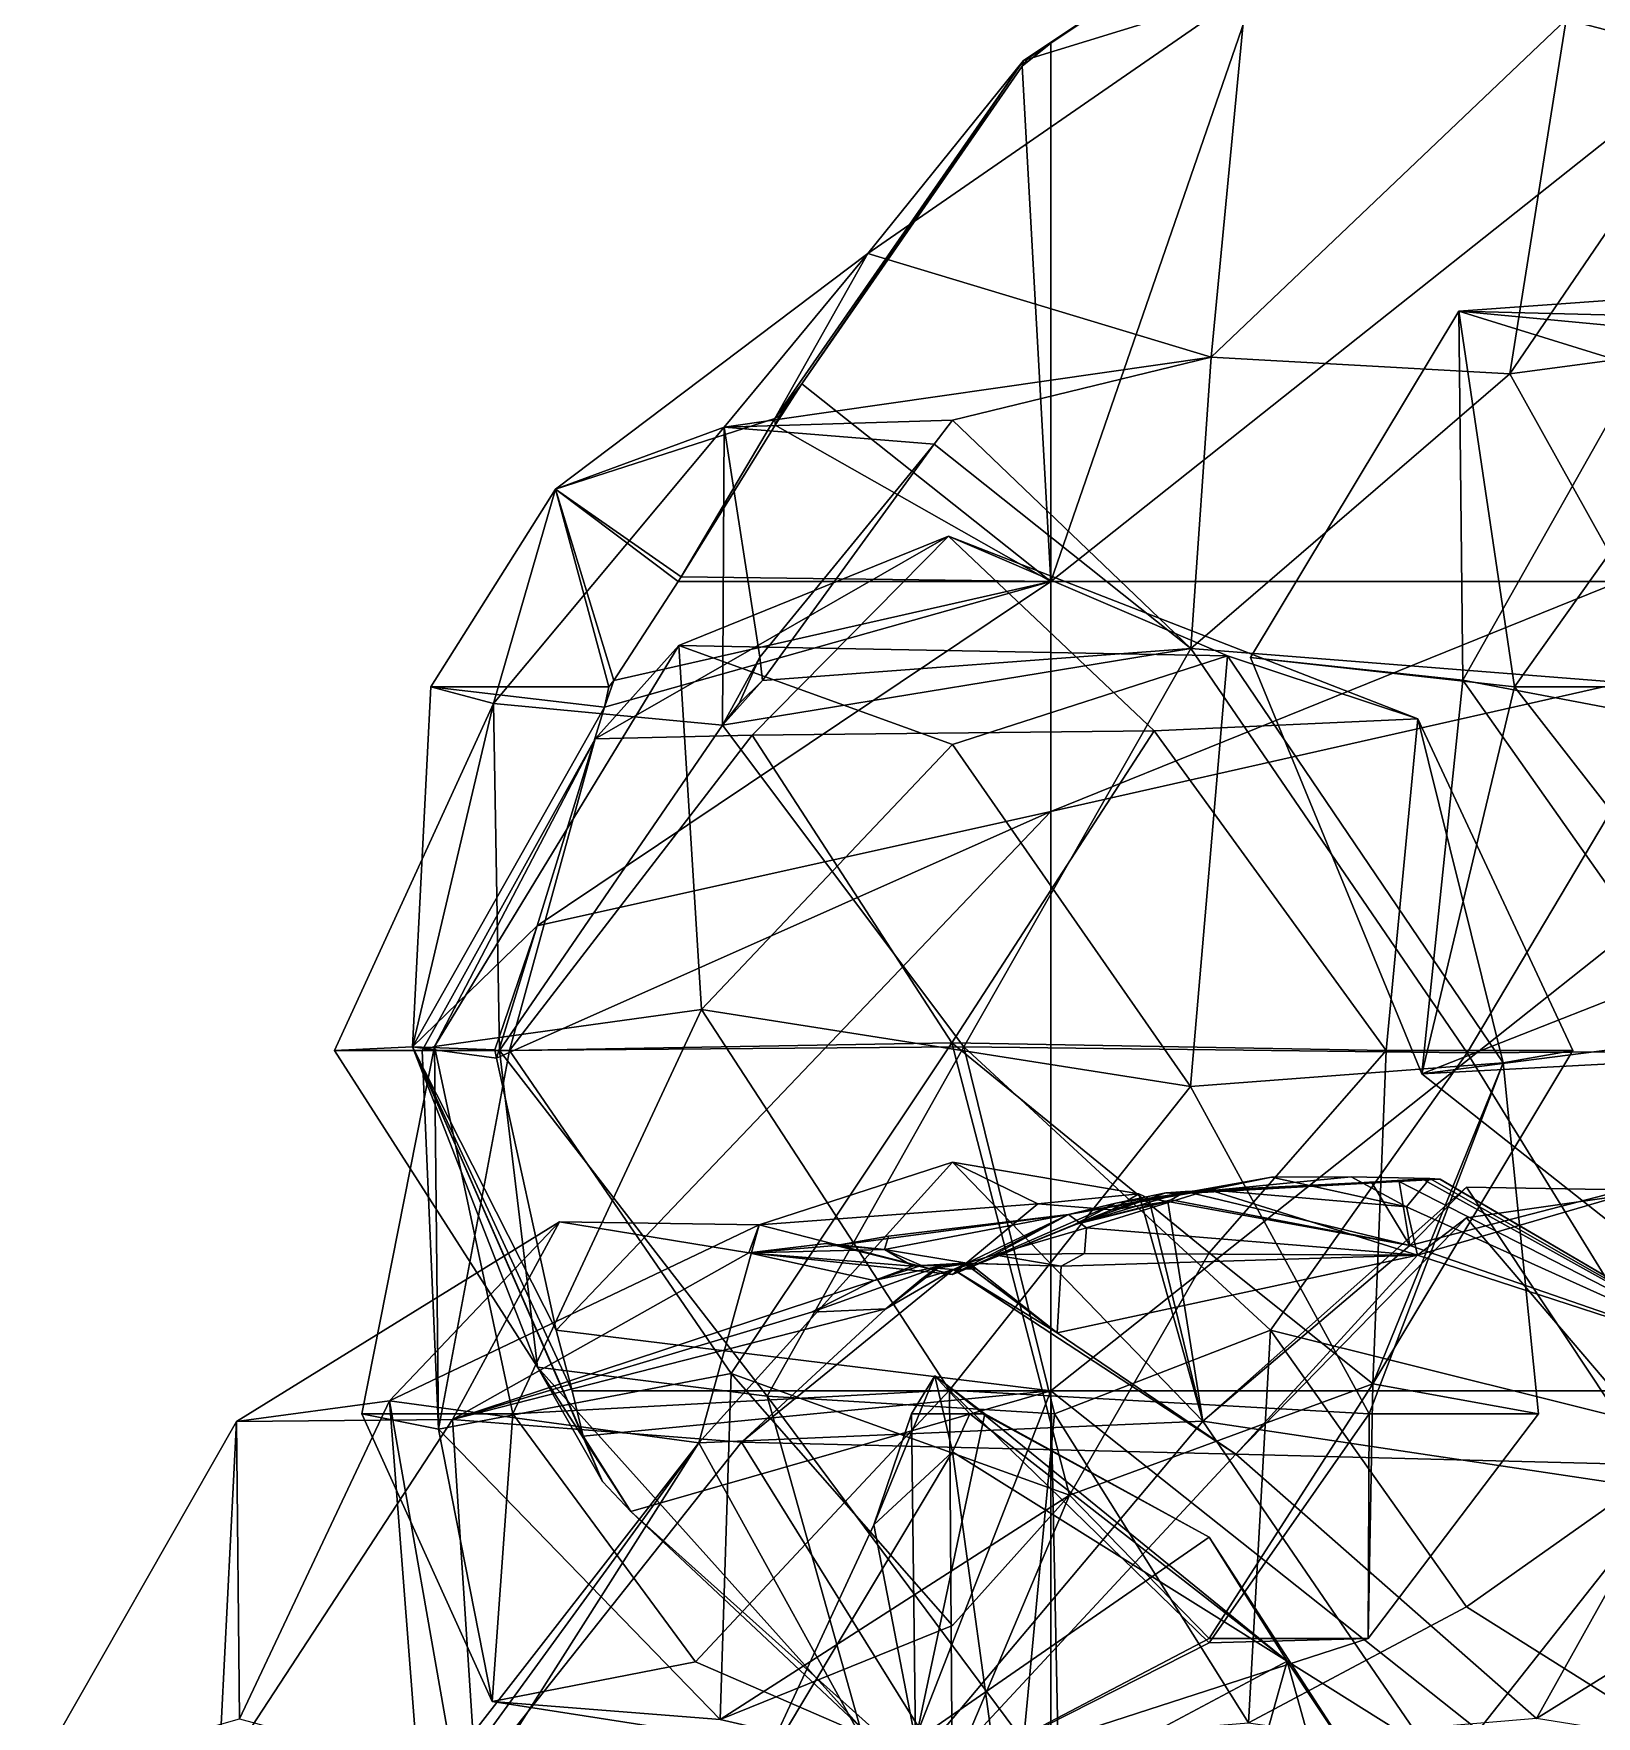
# Model space of a CAD drawing. Extents: x 290083 to 295691, y 4553739 to 4561622.
# Drawn here: x 293970.1 to 294046.7, y 4559373.2 to 4559455.7 of the extents above; entities that cross this region are included whole.
import ezdxf

# ---------------------------------------------------------------- set-up
doc = ezdxf.new("R2010")
doc.units = 0
doc.layers.add('Au_ppm_Pref_-_0_3', color=7, linetype='CONTINUOUS')

msp = doc.modelspace()

# ---------------------------------------------------------------- linework, layer by layer
at = {"layer": 'Au_ppm_Pref_-_0_3'}
for points in [[(294052.974, 4559454.348, 1914.106), (294064.145, 4559465.224, 1917.169), (294045.27, 4559456.361, 1918.948)], [(294020, 4559455.205, 1930.437), (294018.666, 4559454.343, 1930.281), (294031.947, 4559463.205, 1930.281)], [(294029.582, 4559457.712, 1924.691), (294031.947, 4559463.205, 1930.281), (294018.666, 4559454.343, 1930.281)], [(294020, 4559455.205, 1930.437), (294031.947, 4559463.205, 1930.281), (294031.854, 4559463.119, 1930.415)], [(294031.854, 4559463.119, 1930.415), (294020, 4559428.816, 1928.492), (294020, 4559455.205, 1930.437)], [(294031.854, 4559463.119, 1930.415), (294059.378, 4559460.07, 1928.786), (294020, 4559428.816, 1928.492)], [(294047.904, 4559428.816, 1926.968), (294020, 4559428.816, 1928.492), (294059.378, 4559460.07, 1928.786)], [(294018.666, 4559454.343, 1930.281), (294011.03, 4559444.897, 1924.333), (294029.582, 4559457.712, 1924.691)], [(294029.582, 4559457.712, 1924.691), (294011.03, 4559444.897, 1924.333), (294027.862, 4559439.808, 1918.493)], [(294045.27, 4559456.361, 1918.948), (294029.582, 4559457.712, 1924.691), (294027.862, 4559439.808, 1918.493)], [(294045.27, 4559456.361, 1918.948), (294027.862, 4559439.808, 1918.493), (294042.505, 4559438.989, 1912.971)], [(294052.974, 4559454.348, 1914.106), (294045.27, 4559456.361, 1918.948), (294042.505, 4559438.989, 1912.971)], [(294020, 4559455.205, 1930.437), (294018.603, 4559454.066, 1930.416), (294018.891, 4559454.466, 1930.432)], [(294020, 4559428.816, 1928.492), (294018.603, 4559454.066, 1930.416), (294020, 4559455.205, 1930.437)], [(294018.891, 4559454.466, 1930.432), (294018.666, 4559454.343, 1930.281), (294020, 4559455.205, 1930.437)], [(294007.799, 4559438.5, 1929.757), (294006.481, 4559436.805, 1929.524), (294018.666, 4559454.343, 1930.281)], [(294006.481, 4559436.805, 1929.524), (294011.03, 4559444.897, 1924.333), (294018.666, 4559454.343, 1930.281)], [(294007.799, 4559438.5, 1929.757), (294018.666, 4559454.343, 1930.281), (294018.603, 4559454.066, 1930.416)], [(294018.666, 4559454.343, 1930.281), (294018.891, 4559454.466, 1930.432), (294018.603, 4559454.066, 1930.416)], [(294052.974, 4559454.348, 1914.106), (294042.505, 4559438.989, 1912.971), (294064.048, 4559441.86, 1911.788)], [(294020, 4559428.816, 1928.492), (294007.799, 4559438.5, 1929.757), (294018.603, 4559454.066, 1930.416)], [(293995.725, 4559433.331, 1924.341), (294011.03, 4559444.897, 1924.333), (294006.481, 4559436.805, 1929.524)], [(294003.987, 4559436.374, 1919.432), (294011.03, 4559444.897, 1924.333), (293995.725, 4559433.331, 1924.341)], [(294027.862, 4559439.808, 1918.493), (294011.03, 4559444.897, 1924.333), (294003.987, 4559436.374, 1919.432)], [(294049.892, 4559441.13, 1848.692), (294063.939, 4559443.771, 1853.069), (294040.013, 4559442.068, 1853.205)], [(294063.939, 4559443.771, 1853.069), (294063.985, 4559441.46, 1853.818), (294040.013, 4559442.068, 1853.205)], [(294040.013, 4559442.068, 1853.205), (294042.738, 4559423.642, 1857.894), (294029.795, 4559425.083, 1853.069)], [(294040.013, 4559442.068, 1853.205), (294029.795, 4559425.083, 1853.069), (294040.207, 4559423.974, 1847.29)], [(294049.892, 4559441.13, 1848.692), (294040.013, 4559442.068, 1853.205), (294040.207, 4559423.974, 1847.29)], [(294063.985, 4559441.46, 1853.818), (294052.974, 4559438.051, 1857.873), (294040.013, 4559442.068, 1853.205)], [(294052.974, 4559438.051, 1857.873), (294042.738, 4559423.642, 1857.894), (294040.013, 4559442.068, 1853.205)], [(294049.892, 4559441.13, 1848.692), (294040.207, 4559423.974, 1847.29), (294064.2, 4559419.413, 1849.187)], [(294051.062, 4559423.619, 1909.658), (294064.048, 4559441.86, 1911.788), (294042.505, 4559438.989, 1912.971)], [(294027.862, 4559439.808, 1918.493), (294003.987, 4559436.374, 1919.432), (294015.176, 4559436.728, 1914.04)], [(294027.862, 4559439.808, 1918.493), (294015.176, 4559436.728, 1914.04), (294026.874, 4559425.528, 1911.585)], [(294026.874, 4559425.528, 1911.585), (294042.505, 4559438.989, 1912.971), (294027.862, 4559439.808, 1918.493)], [(294042.505, 4559438.989, 1912.971), (294026.874, 4559425.528, 1911.585), (294051.062, 4559423.619, 1909.658)], [(294006.682, 4559436.92, 1929.666), (294006.481, 4559436.805, 1929.524), (294007.799, 4559438.5, 1929.757)], [(294006.497, 4559436.478, 1929.636), (294006.682, 4559436.92, 1929.666), (294007.799, 4559438.5, 1929.757)], [(294006.497, 4559436.478, 1929.636), (294007.799, 4559438.5, 1929.757), (294020, 4559428.816, 1928.492)], [(294061.8, 4559423.642, 1857.23), (294042.738, 4559423.642, 1857.894), (294052.974, 4559438.051, 1857.873)], [(294003.916, 4559421.763, 1913.72), (294003.987, 4559436.374, 1919.432), (293992.682, 4559422.825, 1918.855)], [(294003.987, 4559436.374, 1919.432), (293995.725, 4559433.331, 1924.341), (293992.682, 4559422.825, 1918.855)], [(293995.725, 4559433.331, 1924.341), (294006.481, 4559436.805, 1929.524), (294001.877, 4559429.036, 1929.187)], [(294006.481, 4559436.805, 1929.524), (294006.497, 4559436.478, 1929.636), (294001.877, 4559429.036, 1929.187)], [(294001.877, 4559429.036, 1929.187), (294006.497, 4559436.478, 1929.636), (294020, 4559428.816, 1928.492)], [(294003.987, 4559436.374, 1919.432), (294003.916, 4559421.763, 1913.72), (294005.742, 4559425.097, 1914.129)], [(294003.987, 4559436.374, 1919.432), (294014.286, 4559435.545, 1914.014), (294015.176, 4559436.728, 1914.04)], [(294003.987, 4559436.374, 1919.432), (294005.742, 4559425.097, 1914.129), (294014.286, 4559435.545, 1914.014)], [(294006.497, 4559436.478, 1929.636), (294006.481, 4559436.805, 1929.524), (294006.682, 4559436.92, 1929.666)], [(294014.286, 4559435.545, 1914.014), (294026.874, 4559425.528, 1911.585), (294015.176, 4559436.728, 1914.04)], [(294005.742, 4559425.097, 1914.129), (294005.87, 4559423.954, 1913.733), (294014.286, 4559435.545, 1914.014)], [(294014.286, 4559435.545, 1914.014), (294005.87, 4559423.954, 1913.733), (294026.874, 4559425.528, 1911.585)], [(293989.616, 4559423.642, 1924.341), (293995.725, 4559433.331, 1924.341), (293998.336, 4559423.642, 1928.778)], [(293992.682, 4559422.825, 1918.855), (293995.725, 4559433.331, 1924.341), (293989.616, 4559423.642, 1924.341)], [(293998.583, 4559423.961, 1928.801), (293995.725, 4559433.331, 1924.341), (294001.74, 4559428.816, 1929.173)], [(293995.725, 4559433.331, 1924.341), (294001.877, 4559429.036, 1929.187), (294001.74, 4559428.816, 1929.173)], [(293998.336, 4559423.642, 1928.778), (293995.725, 4559433.331, 1924.341), (293998.583, 4559423.961, 1928.801)], [(293997.673, 4559421.1, 1882.766), (294001.769, 4559425.675, 1876.708), (294014.985, 4559431.041, 1882.71)], [(293997.673, 4559421.1, 1882.766), (294014.985, 4559431.041, 1882.71), (294005.364, 4559421.285, 1886.606)], [(294001.769, 4559425.675, 1876.708), (294028.66, 4559425.165, 1876.019), (294014.985, 4559431.041, 1882.71)], [(294025.074, 4559421.487, 1886.714), (294005.364, 4559421.285, 1886.606), (294014.985, 4559431.041, 1882.71)], [(294014.985, 4559431.041, 1882.71), (294028.66, 4559425.165, 1876.019), (294037.992, 4559422.087, 1881.968)], [(294014.985, 4559431.041, 1882.71), (294037.992, 4559422.087, 1881.968), (294025.074, 4559421.487, 1886.714)], [(293998.118, 4559422.646, 1928.685), (294020, 4559428.816, 1928.492), (293994.823, 4559411.925, 1927.725)], [(293994.823, 4559411.925, 1927.725), (294020, 4559428.816, 1928.492), (294020, 4559417.542, 1926.968)], [(293998.583, 4559423.961, 1928.801), (294020, 4559428.816, 1928.492), (293998.118, 4559422.646, 1928.685)], [(293998.583, 4559423.961, 1928.801), (294001.74, 4559428.816, 1929.173), (294020, 4559428.816, 1928.492)], [(294001.74, 4559428.816, 1929.173), (294001.877, 4559429.036, 1929.187), (294020, 4559428.816, 1928.492)], [(294020, 4559417.542, 1926.968), (294020, 4559428.816, 1928.492), (294047.904, 4559428.816, 1926.968)], [(294020, 4559417.542, 1926.968), (294047.904, 4559428.816, 1926.968), (294070, 4559428.816, 1925.762)], [(294070, 4559428.816, 1925.762), (294070, 4559389.131, 1919.985), (294020, 4559389.131, 1923.13)], [(294020, 4559389.131, 1923.13), (294020, 4559417.542, 1926.968), (294070, 4559428.816, 1925.762)], [(294002.881, 4559407.833, 1872.167), (294001.769, 4559425.675, 1876.708), (293989.781, 4559406.014, 1876.58)], [(293997.673, 4559421.1, 1882.766), (293989.781, 4559406.014, 1876.58), (294001.769, 4559425.675, 1876.708)], [(294002.881, 4559407.833, 1872.167), (294015.176, 4559420.816, 1871.829), (294001.769, 4559425.675, 1876.708)], [(294015.176, 4559420.816, 1871.829), (294028.66, 4559425.165, 1876.019), (294001.769, 4559425.675, 1876.708)], [(294003.916, 4559421.763, 1913.72), (294026.874, 4559425.528, 1911.585), (294005.87, 4559423.954, 1913.733)], [(294015.747, 4559405.994, 1912.525), (294026.874, 4559425.528, 1911.585), (294003.916, 4559421.763, 1913.72)], [(294015.747, 4559405.994, 1912.525), (294040.418, 4559405.702, 1909.927), (294026.874, 4559425.528, 1911.585)], [(294051.062, 4559423.619, 1909.658), (294026.874, 4559425.528, 1911.585), (294040.418, 4559405.702, 1909.927)], [(294005.742, 4559425.097, 1914.129), (294003.916, 4559421.763, 1913.72), (294004.72, 4559422.831, 1913.743)], [(294004.72, 4559422.831, 1913.743), (294005.87, 4559423.954, 1913.733), (294005.742, 4559425.097, 1914.129)], [(294015.176, 4559420.816, 1871.829), (294026.855, 4559404.062, 1871.908), (294028.66, 4559425.165, 1876.019)], [(294026.855, 4559404.062, 1871.908), (294042.179, 4559405.224, 1876.59), (294028.66, 4559425.165, 1876.019)], [(294028.66, 4559425.165, 1876.019), (294042.179, 4559405.224, 1876.59), (294037.992, 4559422.087, 1881.968)], [(294029.795, 4559425.083, 1853.069), (294042.738, 4559423.642, 1857.894), (294038.185, 4559404.673, 1853.615)], [(294029.795, 4559425.083, 1853.069), (294038.185, 4559404.673, 1853.615), (294040.207, 4559423.974, 1847.29)], [(293998.336, 4559423.642, 1928.778), (293998.583, 4559423.961, 1928.801), (293998.118, 4559422.646, 1928.685)], [(294004.72, 4559422.831, 1913.743), (294003.916, 4559421.763, 1913.72), (294005.87, 4559423.954, 1913.733)], [(294038.185, 4559404.673, 1853.615), (294052.509, 4559406.515, 1848.763), (294040.207, 4559423.974, 1847.29)], [(294052.509, 4559406.515, 1848.763), (294064.2, 4559419.413, 1849.187), (294040.207, 4559423.974, 1847.29)], [(293998.118, 4559422.646, 1928.685), (293988.717, 4559406.002, 1924.212), (293989.616, 4559423.642, 1924.341)], [(293992.682, 4559422.825, 1918.855), (293989.616, 4559423.642, 1924.341), (293988.717, 4559406.002, 1924.212)], [(293998.118, 4559422.646, 1928.685), (293989.616, 4559423.642, 1924.341), (293998.336, 4559423.642, 1928.778)], [(294042.738, 4559423.642, 1857.894), (294052.974, 4559410.487, 1857.454), (294038.185, 4559404.673, 1853.615)], [(294051.062, 4559423.619, 1909.658), (294040.418, 4559405.702, 1909.927), (294058.233, 4559405.824, 1909.003)], [(294061.8, 4559423.642, 1857.23), (294052.974, 4559410.487, 1857.454), (294042.738, 4559423.642, 1857.894)], [(293984.881, 4559405.824, 1918.402), (293992.682, 4559422.825, 1918.855), (293988.717, 4559406.002, 1924.212)], [(293992.682, 4559422.825, 1918.855), (293984.881, 4559405.824, 1918.402), (293992.968, 4559405.824, 1913.872)], [(293994.823, 4559411.925, 1927.725), (293988.717, 4559406.002, 1924.212), (293998.118, 4559422.646, 1928.685)], [(294003.916, 4559421.763, 1913.72), (293992.682, 4559422.825, 1918.855), (293992.968, 4559405.824, 1913.872)], [(294015.747, 4559405.994, 1912.525), (294003.916, 4559421.763, 1913.72), (293992.968, 4559405.824, 1913.872)], [(294015.152, 4559406.2, 1887.624), (294005.364, 4559421.285, 1886.606), (294025.074, 4559421.487, 1886.714)], [(294015.152, 4559406.2, 1887.624), (294025.074, 4559421.487, 1886.714), (294036.437, 4559405.824, 1886.849)], [(294037.992, 4559422.087, 1881.968), (294036.437, 4559405.824, 1886.849), (294025.074, 4559421.487, 1886.714)], [(294037.992, 4559422.087, 1881.968), (294045.593, 4559405.824, 1882.766), (294036.437, 4559405.824, 1886.849)], [(294037.992, 4559422.087, 1881.968), (294042.179, 4559405.224, 1876.59), (294045.593, 4559405.824, 1882.766)], [(293989.184, 4559405.824, 1882.766), (293997.673, 4559421.1, 1882.766), (293993.463, 4559405.824, 1887.062)], [(293997.673, 4559421.1, 1882.766), (293989.184, 4559405.824, 1882.766), (293989.781, 4559406.014, 1876.58)], [(293997.673, 4559421.1, 1882.766), (294005.364, 4559421.285, 1886.606), (293993.463, 4559405.824, 1887.062)], [(294015.152, 4559406.2, 1887.624), (293993.463, 4559405.824, 1887.062), (294005.364, 4559421.285, 1886.606)], [(294002.881, 4559407.833, 1872.167), (294026.855, 4559404.062, 1871.908), (294015.176, 4559420.816, 1871.829)], [(293992.834, 4559405.442, 1926.968), (293994.823, 4559411.925, 1927.725), (294020, 4559417.542, 1926.968)], [(293995.757, 4559392.109, 1924.991), (293992.834, 4559405.442, 1926.968), (294020, 4559417.542, 1926.968)], [(294020, 4559389.131, 1923.13), (293995.757, 4559392.109, 1924.991), (294020, 4559417.542, 1926.968)], [(293992.742, 4559405.861, 1927.03), (293988.717, 4559406.002, 1924.212), (293994.823, 4559411.925, 1927.725)], [(293992.834, 4559405.442, 1926.968), (293992.742, 4559405.861, 1927.03), (293994.823, 4559411.925, 1927.725)], [(294052.974, 4559410.487, 1857.454), (294059.71, 4559405.824, 1855.833), (294038.185, 4559404.673, 1853.615)], [(294002.881, 4559407.833, 1872.167), (293989.781, 4559406.014, 1876.58), (293993.627, 4559388.006, 1872.608)], [(294002.881, 4559407.833, 1872.167), (293993.627, 4559388.006, 1872.608), (294015.031, 4559389.171, 1872.375)], [(294002.881, 4559407.833, 1872.167), (294015.031, 4559389.171, 1872.375), (294026.855, 4559404.062, 1871.908)], [(294052.323, 4559393.522, 1853.069), (294052.509, 4559406.515, 1848.763), (294038.185, 4559404.673, 1853.615)], [(293994.838, 4559390.3, 1918.402), (293984.881, 4559405.824, 1918.402), (293988.717, 4559406.002, 1924.212)], [(293984.881, 4559405.824, 1918.402), (293994.838, 4559390.3, 1918.402), (293992.968, 4559405.824, 1913.872)], [(293986.229, 4559388.006, 1876.827), (293989.781, 4559406.014, 1876.58), (293989.988, 4559387.261, 1882.922)], [(293986.229, 4559388.006, 1876.827), (293993.627, 4559388.006, 1872.608), (293989.781, 4559406.014, 1876.58)], [(293997.084, 4559386.923, 1924.357), (293998.019, 4559384.695, 1924.047), (293988.717, 4559406.002, 1924.212)], [(293994.838, 4559390.3, 1918.402), (293988.717, 4559406.002, 1924.212), (293998.019, 4559384.695, 1924.047)], [(293996.537, 4559389.131, 1924.64), (293997.084, 4559386.923, 1924.357), (293988.717, 4559406.002, 1924.212)], [(293988.717, 4559406.002, 1924.212), (293995.757, 4559392.109, 1924.991), (293996.537, 4559389.131, 1924.64)], [(293988.717, 4559406.002, 1924.212), (293992.834, 4559405.442, 1926.968), (293995.757, 4559392.109, 1924.991)], [(293988.717, 4559406.002, 1924.212), (293992.742, 4559405.861, 1927.03), (293992.834, 4559405.442, 1926.968)], [(293989.184, 4559405.824, 1882.766), (293989.988, 4559387.261, 1882.922), (293989.781, 4559406.014, 1876.58)], [(293989.184, 4559405.824, 1882.766), (293993.463, 4559405.824, 1887.062), (293989.988, 4559387.261, 1882.922)], [(293993.463, 4559405.824, 1887.062), (294004.341, 4559389.994, 1887.211), (293989.988, 4559387.261, 1882.922)], [(294015.747, 4559405.994, 1912.525), (293992.968, 4559405.824, 1913.872), (294006.103, 4559388.885, 1913.048)], [(293994.838, 4559390.3, 1918.402), (294006.103, 4559388.885, 1913.048), (293992.968, 4559405.824, 1913.872)], [(294004.341, 4559389.994, 1887.211), (293993.463, 4559405.824, 1887.062), (294015.152, 4559406.2, 1887.624)], [(294020.925, 4559384.018, 1884.147), (294004.341, 4559389.994, 1887.211), (294015.152, 4559406.2, 1887.624)], [(294015.747, 4559405.994, 1912.525), (294006.103, 4559388.885, 1913.048), (294020.178, 4559388.006, 1908.881)], [(294027.775, 4559395.904, 1886.073), (294020.925, 4559384.018, 1884.147), (294015.152, 4559406.2, 1887.624)], [(294027.775, 4559395.904, 1886.073), (294015.152, 4559406.2, 1887.624), (294036.437, 4559405.824, 1886.849)], [(294015.747, 4559405.994, 1912.525), (294020.178, 4559388.006, 1908.881), (294030.767, 4559392.107, 1909.685)], [(294015.747, 4559405.994, 1912.525), (294030.767, 4559392.107, 1909.685), (294040.418, 4559405.702, 1909.927)], [(294027.775, 4559395.904, 1886.073), (294036.437, 4559405.824, 1886.849), (294035.792, 4559389.485, 1882.382)], [(294030.767, 4559392.107, 1909.685), (294052.074, 4559386.809, 1910.793), (294040.418, 4559405.702, 1909.927)], [(294045.593, 4559405.824, 1882.766), (294042.179, 4559405.224, 1876.59), (294035.792, 4559389.485, 1882.382)], [(294035.792, 4559389.485, 1882.382), (294036.437, 4559405.824, 1886.849), (294045.593, 4559405.824, 1882.766)], [(294038.185, 4559404.673, 1853.615), (294059.71, 4559405.824, 1855.833), (294052.323, 4559393.522, 1853.069)], [(294040.418, 4559405.702, 1909.927), (294052.074, 4559386.809, 1910.793), (294058.233, 4559405.824, 1909.003)], [(294026.855, 4559404.062, 1871.908), (294035.609, 4559388.006, 1873.134), (294042.179, 4559405.224, 1876.59)], [(294035.609, 4559388.006, 1873.134), (294043.91, 4559388.006, 1876.827), (294042.179, 4559405.224, 1876.59)], [(294043.91, 4559388.006, 1876.827), (294035.792, 4559389.485, 1882.382), (294042.179, 4559405.224, 1876.59)], [(294015.031, 4559389.171, 1872.375), (294035.609, 4559388.006, 1873.134), (294026.855, 4559404.062, 1871.908)], [(294005.713, 4559397.271, 1777.231), (294002.751, 4559386.587, 1770.488), (294015.176, 4559400.349, 1771.744)], [(294015.176, 4559400.349, 1771.744), (294002.751, 4559386.587, 1770.488), (294027.464, 4559387.644, 1769.686)], [(294019.368, 4559398.313, 1776.926), (294005.713, 4559397.271, 1777.231), (294015.176, 4559400.349, 1771.744)], [(294024.316, 4559398.801, 1776.568), (294019.368, 4559398.313, 1776.926), (294015.176, 4559400.349, 1771.744)], [(294027.464, 4559387.644, 1769.686), (294024.316, 4559398.801, 1776.568), (294015.176, 4559400.349, 1771.744)], [(294020.868, 4559397.774, 1781.797), (294026.25, 4559398.803, 1781.797), (294030.83, 4559399.611, 1784.226)], [(294020.868, 4559397.774, 1781.797), (294030.83, 4559399.611, 1784.226), (294027.775, 4559398.993, 1785.46)], [(294025.646, 4559398.84, 1778.092), (294026.6, 4559398.906, 1777.422), (294035.718, 4559399.359, 1780.029)], [(294026.242, 4559398.802, 1781.794), (294025.646, 4559398.84, 1778.092), (294035.718, 4559399.359, 1780.029)], [(294026.25, 4559398.803, 1781.797), (294026.242, 4559398.802, 1781.794), (294039.073, 4559399.511, 1781.786)], [(294026.242, 4559398.802, 1781.794), (294038.299, 4559399.478, 1781.255), (294039.073, 4559399.511, 1781.786)], [(294038.299, 4559399.478, 1781.255), (294026.242, 4559398.802, 1781.794), (294035.718, 4559399.359, 1780.029)], [(294034.734, 4559399.632, 1783.369), (294030.83, 4559399.611, 1784.226), (294026.25, 4559398.803, 1781.797)], [(294034.734, 4559399.632, 1783.369), (294026.25, 4559398.803, 1781.797), (294038.577, 4559399.548, 1782.069)], [(294038.577, 4559399.548, 1782.069), (294026.25, 4559398.803, 1781.797), (294039.073, 4559399.511, 1781.786)], [(294037.599, 4559396.264, 1777.303), (294035.718, 4559399.359, 1780.029), (294026.6, 4559398.906, 1777.422)], [(294040.375, 4559399.13, 1772.15), (294037.599, 4559396.264, 1777.303), (294027.464, 4559387.644, 1769.686)], [(294050.259, 4559384.236, 1772.455), (294040.375, 4559399.13, 1772.15), (294027.464, 4559387.644, 1769.686)], [(294030.83, 4559399.611, 1784.226), (294037.446, 4559398.166, 1784.159), (294027.775, 4559398.993, 1785.46)], [(294030.83, 4559399.611, 1784.226), (294034.734, 4559399.632, 1783.369), (294037.446, 4559398.166, 1784.159)], [(294037.446, 4559398.166, 1784.159), (294034.734, 4559399.632, 1783.369), (294038.577, 4559399.548, 1782.069)], [(294035.718, 4559399.359, 1780.029), (294037.079, 4559399.405, 1780.395), (294038.299, 4559399.478, 1781.255)], [(294037.599, 4559396.264, 1777.303), (294037.079, 4559399.405, 1780.395), (294035.718, 4559399.359, 1780.029)], [(294037.079, 4559399.405, 1780.395), (294054.764, 4559390.332, 1781.804), (294038.299, 4559399.478, 1781.255)], [(294037.599, 4559396.264, 1777.303), (294054.764, 4559390.332, 1781.804), (294037.079, 4559399.405, 1780.395)], [(294054.764, 4559390.332, 1781.804), (294037.446, 4559398.166, 1784.159), (294038.577, 4559399.548, 1782.069)], [(294048.145, 4559398.995, 1775.858), (294037.599, 4559396.264, 1777.303), (294040.375, 4559399.13, 1772.15)], [(294038.299, 4559399.478, 1781.255), (294054.764, 4559390.332, 1781.804), (294039.073, 4559399.511, 1781.786)], [(294039.087, 4559399.514, 1781.798), (294054.764, 4559390.332, 1781.804), (294038.577, 4559399.548, 1782.069)], [(294039.087, 4559399.514, 1781.798), (294038.577, 4559399.548, 1782.069), (294039.073, 4559399.511, 1781.786)], [(294039.073, 4559399.511, 1781.786), (294054.764, 4559390.332, 1781.804), (294039.087, 4559399.514, 1781.798)], [(294048.145, 4559398.995, 1775.858), (294040.375, 4559399.13, 1772.15), (294050.259, 4559384.236, 1772.455)], [(294015.176, 4559394.834, 1778.134), (294005.713, 4559397.271, 1777.231), (294019.368, 4559398.313, 1776.926)], [(294023.191, 4559398.341, 1778.822), (294015.176, 4559394.834, 1778.134), (294021.138, 4559397.28, 1777.501)], [(294020.868, 4559397.774, 1781.797), (294015.176, 4559394.834, 1778.134), (294023.191, 4559398.341, 1778.822)], [(294022.991, 4559398.005, 1777.051), (294015.176, 4559394.834, 1778.134), (294019.368, 4559398.313, 1776.926)], [(294019.368, 4559398.313, 1776.926), (294024.316, 4559398.801, 1776.568), (294022.991, 4559398.005, 1777.051)], [(294020.868, 4559397.774, 1781.797), (294027.775, 4559398.993, 1785.46), (294021.761, 4559397.121, 1786.653)], [(294020.868, 4559397.774, 1781.797), (294026.242, 4559398.802, 1781.794), (294026.25, 4559398.803, 1781.797)], [(294020.868, 4559397.774, 1781.797), (294023.191, 4559398.341, 1778.822), (294026.242, 4559398.802, 1781.794)], [(294021.138, 4559397.28, 1777.501), (294025.907, 4559398.506, 1776.85), (294026.6, 4559398.906, 1777.422)], [(294025.646, 4559398.84, 1778.092), (294021.138, 4559397.28, 1777.501), (294026.6, 4559398.906, 1777.422)], [(294021.138, 4559397.28, 1777.501), (294025.646, 4559398.84, 1778.092), (294023.191, 4559398.341, 1778.822)], [(294021.138, 4559397.28, 1777.501), (294025.734, 4559398.426, 1776.766), (294025.907, 4559398.506, 1776.85)], [(294022.991, 4559398.005, 1777.051), (294025.734, 4559398.426, 1776.766), (294021.138, 4559397.28, 1777.501)], [(294037.985, 4559395.785, 1786.27), (294021.761, 4559397.121, 1786.653), (294027.775, 4559398.993, 1785.46)], [(294024.316, 4559398.801, 1776.568), (294024.805, 4559398.561, 1776.7), (294022.991, 4559398.005, 1777.051)], [(294022.991, 4559398.005, 1777.051), (294024.805, 4559398.561, 1776.7), (294025.734, 4559398.426, 1776.766)], [(294025.646, 4559398.84, 1778.092), (294026.242, 4559398.802, 1781.794), (294023.191, 4559398.341, 1778.822)], [(294027.464, 4559387.644, 1769.686), (294024.805, 4559398.561, 1776.7), (294024.316, 4559398.801, 1776.568)], [(294025.734, 4559398.426, 1776.766), (294024.805, 4559398.561, 1776.7), (294027.464, 4559387.644, 1769.686)], [(294025.907, 4559398.506, 1776.85), (294025.734, 4559398.426, 1776.766), (294037.599, 4559396.264, 1777.303)], [(294025.734, 4559398.426, 1776.766), (294027.464, 4559387.644, 1769.686), (294037.599, 4559396.264, 1777.303)], [(294026.6, 4559398.906, 1777.422), (294025.907, 4559398.506, 1776.85), (294037.599, 4559396.264, 1777.303)], [(294027.775, 4559398.993, 1785.46), (294037.446, 4559398.166, 1784.159), (294037.985, 4559395.785, 1786.27)], [(294048.145, 4559398.995, 1775.858), (294054.764, 4559390.332, 1781.804), (294037.599, 4559396.264, 1777.303)], [(294037.985, 4559395.785, 1786.27), (294047.939, 4559398.703, 1787.737), (294040.375, 4559397.625, 1790.943)], [(294047.939, 4559398.703, 1787.737), (294037.985, 4559395.785, 1786.27), (294054.764, 4559390.332, 1781.804)], [(294050.751, 4559385.48, 1791.786), (294040.375, 4559397.625, 1790.943), (294047.939, 4559398.703, 1787.737)], [(293990.666, 4559387.727, 1787.604), (293980.089, 4559387.629, 1780.979), (293995.916, 4559397.426, 1781.797)], [(293987.586, 4559388.643, 1774.933), (293995.916, 4559397.426, 1781.797), (293980.089, 4559387.629, 1780.979)], [(294005.713, 4559397.271, 1777.231), (293995.916, 4559397.426, 1781.797), (293987.586, 4559388.643, 1774.933)], [(294005.207, 4559395.9, 1783.189), (293990.666, 4559387.727, 1787.604), (293995.916, 4559397.426, 1781.797)], [(294005.207, 4559395.9, 1783.189), (293995.916, 4559397.426, 1781.797), (294005.713, 4559397.271, 1777.231)], [(294012.054, 4559396.72, 1782.581), (294009.465, 4559396.268, 1782.549), (294020.868, 4559397.774, 1781.797)], [(294009.465, 4559396.268, 1782.549), (294015.176, 4559394.834, 1778.134), (294020.868, 4559397.774, 1781.797)], [(294020.868, 4559397.774, 1781.797), (294011.854, 4559396.066, 1784.366), (294012.054, 4559396.72, 1782.581)], [(294020.868, 4559397.774, 1781.797), (294015.884, 4559395.399, 1787.236), (294011.854, 4559396.066, 1784.366)], [(294021.138, 4559397.28, 1777.501), (294015.176, 4559394.834, 1778.134), (294022.991, 4559398.005, 1777.051)], [(294015.884, 4559395.399, 1787.236), (294020.868, 4559397.774, 1781.797), (294017.232, 4559395.806, 1787.039)], [(294017.232, 4559395.806, 1787.039), (294020.868, 4559397.774, 1781.797), (294021.761, 4559397.121, 1786.653)], [(294029.082, 4559386.039, 1792.985), (294040.375, 4559397.625, 1790.943), (294050.751, 4559385.48, 1791.786)], [(294029.082, 4559386.039, 1792.985), (294037.985, 4559395.785, 1786.27), (294040.375, 4559397.625, 1790.943)], [(294054.764, 4559390.332, 1781.804), (294037.985, 4559395.785, 1786.27), (294037.446, 4559398.166, 1784.159)], [(294002.751, 4559386.587, 1770.488), (294005.713, 4559397.271, 1777.231), (293987.586, 4559388.643, 1774.933)], [(294005.713, 4559397.271, 1777.231), (294015.176, 4559394.834, 1778.134), (294005.207, 4559395.9, 1783.189)], [(294012.054, 4559396.72, 1782.581), (294011.854, 4559396.066, 1784.366), (294009.465, 4559396.268, 1782.549)], [(294021.653, 4559395.867, 1787.216), (294017.232, 4559395.806, 1787.039), (294021.761, 4559397.121, 1786.653)], [(294037.985, 4559395.785, 1786.27), (294021.653, 4559395.867, 1787.216), (294021.761, 4559397.121, 1786.653)], [(294011.345, 4559394.549, 1787.137), (293990.666, 4559387.727, 1787.604), (294005.207, 4559395.9, 1783.189)], [(294008.993, 4559396.353, 1782.853), (294005.207, 4559395.9, 1783.189), (294009.465, 4559396.268, 1782.549)], [(294011.854, 4559396.066, 1784.366), (294005.207, 4559395.9, 1783.189), (294008.993, 4559396.353, 1782.853)], [(294005.207, 4559395.9, 1783.189), (294015.176, 4559394.834, 1778.134), (294009.465, 4559396.268, 1782.549)], [(294005.207, 4559395.9, 1783.189), (294011.854, 4559396.066, 1784.366), (294013.239, 4559395.25, 1787.002)], [(294013.239, 4559395.25, 1787.002), (294011.345, 4559394.549, 1787.137), (294005.207, 4559395.9, 1783.189)], [(294009.465, 4559396.268, 1782.549), (294011.854, 4559396.066, 1784.366), (294008.993, 4559396.353, 1782.853)], [(294013.662, 4559395.276, 1787.033), (294013.239, 4559395.25, 1787.002), (294011.854, 4559396.066, 1784.366)], [(294015.884, 4559395.399, 1787.236), (294013.662, 4559395.276, 1787.033), (294011.854, 4559396.066, 1784.366)], [(294020.51, 4559395.25, 1787.558), (294015.884, 4559395.399, 1787.236), (294017.232, 4559395.806, 1787.039)], [(294020.51, 4559395.25, 1787.558), (294017.232, 4559395.806, 1787.039), (294021.653, 4559395.867, 1787.216)], [(294037.985, 4559395.785, 1786.27), (294020.307, 4559391.98, 1789.661), (294020.51, 4559395.25, 1787.558)], [(294029.082, 4559386.039, 1792.985), (294020.307, 4559391.98, 1789.661), (294037.985, 4559395.785, 1786.27)], [(294037.985, 4559395.785, 1786.27), (294020.51, 4559395.25, 1787.558), (294021.653, 4559395.867, 1787.216)], [(294020.925, 4559384.018, 1884.147), (294027.775, 4559395.904, 1886.073), (294035.792, 4559389.485, 1882.382)], [(294011.918, 4559393.159, 1788.664), (294015.232, 4559395.089, 1787.947), (294004.834, 4559386.629, 1792.153)], [(294029.082, 4559386.039, 1792.985), (294004.834, 4559386.629, 1792.153), (294015.232, 4559395.089, 1787.947)], [(294008.265, 4559393.001, 1787.85), (294011.345, 4559394.549, 1787.137), (294014.609, 4559395.267, 1787.294)], [(294011.918, 4559393.159, 1788.664), (294008.265, 4559393.001, 1787.85), (294014.609, 4559395.267, 1787.294)], [(294013.662, 4559395.276, 1787.033), (294011.345, 4559394.549, 1787.137), (294013.239, 4559395.25, 1787.002)], [(294011.345, 4559394.549, 1787.137), (294013.662, 4559395.276, 1787.033), (294014.609, 4559395.267, 1787.294)], [(294014.609, 4559395.267, 1787.294), (294013.675, 4559394.622, 1787.926), (294011.918, 4559393.159, 1788.664)], [(294011.918, 4559393.159, 1788.664), (294013.675, 4559394.622, 1787.926), (294015.232, 4559395.089, 1787.947)], [(294013.662, 4559395.276, 1787.033), (294015.884, 4559395.399, 1787.236), (294015.779, 4559395.39, 1787.237)], [(294015.779, 4559395.39, 1787.237), (294014.609, 4559395.267, 1787.294), (294013.662, 4559395.276, 1787.033)], [(294014.609, 4559395.267, 1787.294), (294014.377, 4559395.158, 1787.542), (294013.675, 4559394.622, 1787.926)], [(294015.232, 4559395.089, 1787.947), (294013.675, 4559394.622, 1787.926), (294014.377, 4559395.158, 1787.542)], [(294015.827, 4559395.372, 1787.298), (294014.377, 4559395.158, 1787.542), (294014.609, 4559395.267, 1787.294)], [(294015.827, 4559395.372, 1787.298), (294015.232, 4559395.089, 1787.947), (294014.377, 4559395.158, 1787.542)], [(294015.779, 4559395.39, 1787.237), (294015.827, 4559395.372, 1787.298), (294014.609, 4559395.267, 1787.294)], [(294016.084, 4559395.354, 1787.778), (294015.232, 4559395.089, 1787.947), (294015.827, 4559395.372, 1787.298)], [(294016.352, 4559395.123, 1787.865), (294015.232, 4559395.089, 1787.947), (294016.084, 4559395.354, 1787.778)], [(294020.307, 4559391.98, 1789.661), (294015.232, 4559395.089, 1787.947), (294016.352, 4559395.123, 1787.865)], [(294029.082, 4559386.039, 1792.985), (294015.232, 4559395.089, 1787.947), (294020.307, 4559391.98, 1789.661)], [(294020.51, 4559395.25, 1787.558), (294015.779, 4559395.39, 1787.237), (294015.884, 4559395.399, 1787.236)], [(294020.307, 4559391.98, 1789.661), (294015.827, 4559395.372, 1787.298), (294015.779, 4559395.39, 1787.237)], [(294020.51, 4559395.25, 1787.558), (294020.307, 4559391.98, 1789.661), (294015.779, 4559395.39, 1787.237)], [(294016.084, 4559395.354, 1787.778), (294015.827, 4559395.372, 1787.298), (294016.352, 4559395.123, 1787.865)], [(294016.352, 4559395.123, 1787.865), (294015.827, 4559395.372, 1787.298), (294020.307, 4559391.98, 1789.661)], [(294008.265, 4559393.001, 1787.85), (293990.666, 4559387.727, 1787.604), (294011.345, 4559394.549, 1787.137)], [(294008.265, 4559393.001, 1787.85), (294011.918, 4559393.159, 1788.664), (293990.666, 4559387.727, 1787.604)], [(293990.666, 4559387.727, 1787.604), (294011.918, 4559393.159, 1788.664), (294004.834, 4559386.629, 1792.153)], [(294020, 4559389.131, 1923.13), (293996.537, 4559389.131, 1924.64), (293995.757, 4559392.109, 1924.991)], [(294030.767, 4559392.107, 1909.685), (294020.178, 4559388.006, 1908.881), (294029.696, 4559372.859, 1908.319)], [(294040.375, 4559378.543, 1909.677), (294030.767, 4559392.107, 1909.685), (294029.696, 4559372.859, 1908.319)], [(294030.767, 4559392.107, 1909.685), (294040.375, 4559378.543, 1909.677), (294052.074, 4559386.809, 1910.793)], [(294004.341, 4559389.994, 1887.211), (294003.796, 4559373.028, 1882.394), (293989.988, 4559387.261, 1882.922)], [(293999.42, 4559383.226, 1923.793), (293994.838, 4559390.3, 1918.402), (293998.019, 4559384.695, 1924.047)], [(294010.635, 4559372.678, 1918.402), (293994.838, 4559390.3, 1918.402), (293999.42, 4559383.226, 1923.793)], [(293994.838, 4559390.3, 1918.402), (294010.635, 4559372.678, 1918.402), (294006.103, 4559388.885, 1913.048)], [(294015.176, 4559377.643, 1886.22), (294003.796, 4559373.028, 1882.394), (294004.341, 4559389.994, 1887.211)], [(294020.925, 4559384.018, 1884.147), (294015.176, 4559377.643, 1886.22), (294004.341, 4559389.994, 1887.211)], [(294015.031, 4559389.171, 1872.375), (293993.627, 4559388.006, 1872.608), (294002.577, 4559375.86, 1872.778)], [(293997.084, 4559386.923, 1924.357), (293996.537, 4559389.131, 1924.64), (294020, 4559389.131, 1923.13)], [(294020, 4559389.131, 1923.13), (293999.42, 4559383.226, 1923.793), (293997.084, 4559386.923, 1924.357)], [(294012.958, 4559371.079, 1921.561), (293999.42, 4559383.226, 1923.793), (294020, 4559389.131, 1923.13)], [(294015.17, 4559370.395, 1876.859), (294015.031, 4559389.171, 1872.375), (294002.577, 4559375.86, 1872.778)], [(294011.332, 4559382.569, 1894.645), (294014.323, 4559389.871, 1894.311), (294013.18, 4559388.006, 1895.586)], [(294011.332, 4559382.569, 1894.645), (294015.176, 4559386.145, 1894.024), (294014.323, 4559389.871, 1894.311)], [(294020, 4559359.713, 1919.834), (294012.958, 4559371.079, 1921.561), (294020, 4559389.131, 1923.13)], [(294016.767, 4559388.006, 1895.394), (294013.18, 4559388.006, 1895.586), (294014.323, 4559389.871, 1894.311)], [(294016.767, 4559388.006, 1895.394), (294014.323, 4559389.871, 1894.311), (294016.694, 4559388.006, 1894.645)], [(294016.694, 4559388.006, 1894.645), (294014.323, 4559389.871, 1894.311), (294016.033, 4559388.006, 1894.241)], [(294016.033, 4559388.006, 1894.241), (294014.323, 4559389.871, 1894.311), (294015.176, 4559386.145, 1894.024)], [(294015.031, 4559389.171, 1872.375), (294015.17, 4559370.395, 1876.859), (294027.775, 4559376.785, 1873.086)], [(294015.031, 4559389.171, 1872.375), (294027.775, 4559376.785, 1873.086), (294035.609, 4559388.006, 1873.134)], [(294020, 4559389.131, 1923.13), (294020.626, 4559358.7, 1919.676), (294020, 4559359.713, 1919.834)], [(294070, 4559349.446, 1915.153), (294020.626, 4559358.7, 1919.676), (294020, 4559389.131, 1923.13)], [(294020, 4559389.131, 1923.13), (294070, 4559389.131, 1919.985), (294070, 4559349.446, 1915.153)], [(294035.792, 4559389.485, 1882.382), (294027.775, 4559377.004, 1880.494), (294020.925, 4559384.018, 1884.147)], [(294035.564, 4559376.991, 1876.827), (294027.775, 4559377.004, 1880.494), (294035.792, 4559389.485, 1882.382)], [(294043.91, 4559388.006, 1876.827), (294035.564, 4559376.991, 1876.827), (294035.792, 4559389.485, 1882.382)], [(293980.234, 4559373.061, 1776.022), (293987.586, 4559388.643, 1774.933), (293980.089, 4559387.629, 1780.979)], [(293987.586, 4559388.643, 1774.933), (293980.234, 4559373.061, 1776.022), (293988.976, 4559370.688, 1771.307)], [(294002.751, 4559386.587, 1770.488), (293987.586, 4559388.643, 1774.933), (293990.663, 4559371.068, 1770.535)], [(293988.976, 4559370.688, 1771.307), (293990.663, 4559371.068, 1770.535), (293987.586, 4559388.643, 1774.933)], [(294006.103, 4559388.885, 1913.048), (294018.666, 4559371.957, 1913.003), (294020.178, 4559388.006, 1908.881)], [(294010.635, 4559372.678, 1918.402), (294018.666, 4559371.957, 1913.003), (294006.103, 4559388.885, 1913.048)], [(293980.234, 4559373.061, 1776.022), (293980.089, 4559387.629, 1780.979), (293970.137, 4559370.188, 1781.797)], [(293970.137, 4559370.188, 1781.797), (293980.089, 4559387.629, 1780.979), (293979.203, 4559370.188, 1787.368)], [(293979.203, 4559370.188, 1787.368), (293990.666, 4559387.727, 1787.604), (293991.816, 4559370.188, 1792.81)], [(293990.666, 4559387.727, 1787.604), (293979.203, 4559370.188, 1787.368), (293980.089, 4559387.629, 1780.979)], [(293992.608, 4559373.908, 1876.827), (293986.229, 4559388.006, 1876.827), (293989.988, 4559387.261, 1882.922)], [(293986.229, 4559388.006, 1876.827), (293992.608, 4559373.908, 1876.827), (293993.627, 4559388.006, 1872.608)], [(293990.666, 4559387.727, 1787.604), (294004.834, 4559386.629, 1792.153), (293991.816, 4559370.188, 1792.81)], [(293992.608, 4559373.908, 1876.827), (294002.577, 4559375.86, 1872.778), (293993.627, 4559388.006, 1872.608)], [(294012.17, 4559369.505, 1768.624), (294027.464, 4559387.644, 1769.686), (294002.751, 4559386.587, 1770.488)], [(294013.371, 4559372.003, 1901.443), (294011.332, 4559382.569, 1894.645), (294013.18, 4559388.006, 1895.586)], [(294039.294, 4559370.36, 1770.097), (294027.464, 4559387.644, 1769.686), (294012.17, 4559369.505, 1768.624)], [(294016.767, 4559388.006, 1895.394), (294013.371, 4559372.003, 1901.443), (294013.18, 4559388.006, 1895.586)], [(294013.371, 4559372.003, 1901.443), (294016.767, 4559388.006, 1895.394), (294027.775, 4559381.963, 1898.57)], [(294031.583, 4559375.887, 1892.786), (294016.033, 4559388.006, 1894.241), (294015.176, 4559386.145, 1894.024)], [(294016.033, 4559388.006, 1894.241), (294031.583, 4559375.887, 1892.786), (294016.694, 4559388.006, 1894.645)], [(294027.775, 4559381.963, 1898.57), (294016.767, 4559388.006, 1895.394), (294016.694, 4559388.006, 1894.645)], [(294027.775, 4559381.963, 1898.57), (294016.694, 4559388.006, 1894.645), (294031.583, 4559375.887, 1892.786)], [(294018.666, 4559371.957, 1913.003), (294029.696, 4559372.859, 1908.319), (294020.178, 4559388.006, 1908.881)], [(294039.294, 4559370.36, 1770.097), (294050.259, 4559384.236, 1772.455), (294027.464, 4559387.644, 1769.686)], [(294035.564, 4559376.991, 1876.827), (294035.609, 4559388.006, 1873.134), (294027.775, 4559376.785, 1873.086)], [(294035.564, 4559376.991, 1876.827), (294043.91, 4559388.006, 1876.827), (294035.609, 4559388.006, 1873.134)], [(294003.796, 4559373.028, 1882.394), (293992.608, 4559373.908, 1876.827), (293989.988, 4559387.261, 1882.922)], [(293999.42, 4559383.226, 1923.793), (293998.019, 4559384.695, 1924.047), (293997.084, 4559386.923, 1924.357)], [(294040.375, 4559378.543, 1909.677), (294055.279, 4559369.167, 1907.481), (294052.074, 4559386.809, 1910.793)], [(293991.338, 4559370.92, 1770.325), (294002.751, 4559386.587, 1770.488), (293990.663, 4559371.068, 1770.535)], [(293991.348, 4559370.917, 1770.322), (294002.751, 4559386.587, 1770.488), (293991.338, 4559370.92, 1770.325)], [(293992.293, 4559370.141, 1770.197), (294002.751, 4559386.587, 1770.488), (293991.348, 4559370.917, 1770.322)], [(293991.816, 4559370.188, 1792.81), (294004.834, 4559386.629, 1792.153), (294014.769, 4559370.641, 1793.952)], [(294012.17, 4559369.505, 1768.624), (294002.751, 4559386.587, 1770.488), (293992.293, 4559370.141, 1770.197)], [(294029.082, 4559386.039, 1792.985), (294014.769, 4559370.641, 1793.952), (294004.834, 4559386.629, 1792.153)], [(294005.405, 4559369.824, 1895.284), (294017.624, 4559368.431, 1890.445), (294015.176, 4559386.145, 1894.024)], [(294005.405, 4559369.824, 1895.284), (294015.176, 4559386.145, 1894.024), (294011.332, 4559382.569, 1894.645)], [(294029.082, 4559386.039, 1792.985), (294043.817, 4559373.083, 1795.028), (294014.769, 4559370.641, 1793.952)], [(294031.583, 4559375.887, 1892.786), (294015.176, 4559386.145, 1894.024), (294017.624, 4559368.431, 1890.445)], [(294029.082, 4559386.039, 1792.985), (294050.751, 4559385.48, 1791.786), (294043.817, 4559373.083, 1795.028)], [(294050.751, 4559385.48, 1791.786), (294054.799, 4559379.903, 1791.835), (294043.817, 4559373.083, 1795.028)], [(294039.294, 4559370.36, 1770.097), (294059.397, 4559372.302, 1775.899), (294050.259, 4559384.236, 1772.455)], [(294015.176, 4559377.643, 1886.22), (294020.925, 4559384.018, 1884.147), (294003.796, 4559373.028, 1882.394)], [(294015.17, 4559370.395, 1876.859), (294003.796, 4559373.028, 1882.394), (294020.925, 4559384.018, 1884.147)], [(294015.17, 4559370.395, 1876.859), (294020.925, 4559384.018, 1884.147), (294027.775, 4559377.004, 1880.494)], [(294010.635, 4559372.678, 1918.402), (293999.42, 4559383.226, 1923.793), (294012.958, 4559371.079, 1921.561)], [(294013.371, 4559372.003, 1901.443), (294005.405, 4559369.824, 1895.284), (294011.332, 4559382.569, 1894.645)], [(294013.371, 4559372.003, 1901.443), (294027.775, 4559381.963, 1898.57), (294036.089, 4559369.126, 1900.275)], [(294027.775, 4559381.963, 1898.57), (294031.583, 4559375.887, 1892.786), (294036.089, 4559369.126, 1900.275)], [(294043.817, 4559373.083, 1795.028), (294054.799, 4559379.903, 1791.835), (294058.913, 4559370.659, 1792.426)], [(294029.696, 4559372.859, 1908.319), (294055.279, 4559369.167, 1907.481), (294040.375, 4559378.543, 1909.677)], [(294015.17, 4559370.395, 1876.859), (294027.775, 4559377.004, 1880.494), (294035.564, 4559376.991, 1876.827)], [(294015.17, 4559370.395, 1876.859), (294035.564, 4559376.991, 1876.827), (294027.775, 4559376.785, 1873.086)], [(293992.608, 4559373.908, 1876.827), (294015.17, 4559370.395, 1876.859), (294002.577, 4559375.86, 1872.778)], [(294031.583, 4559375.887, 1892.786), (294017.624, 4559368.431, 1890.445), (294026.16, 4559356.57, 1890.867)], [(294037.805, 4559353.573, 1895.101), (294031.583, 4559375.887, 1892.786), (294026.16, 4559356.57, 1890.867)], [(294037.805, 4559353.573, 1895.101), (294040.68, 4559370.188, 1894.645), (294031.583, 4559375.887, 1892.786)], [(294031.583, 4559375.887, 1892.786), (294040.68, 4559370.188, 1894.645), (294036.089, 4559369.126, 1900.275)], [(294015.17, 4559370.395, 1876.859), (293992.608, 4559373.908, 1876.827), (294003.796, 4559373.028, 1882.394)]]:
    msp.add_3dface(points, dxfattribs=at)

doc.saveas('drawing.dxf')
